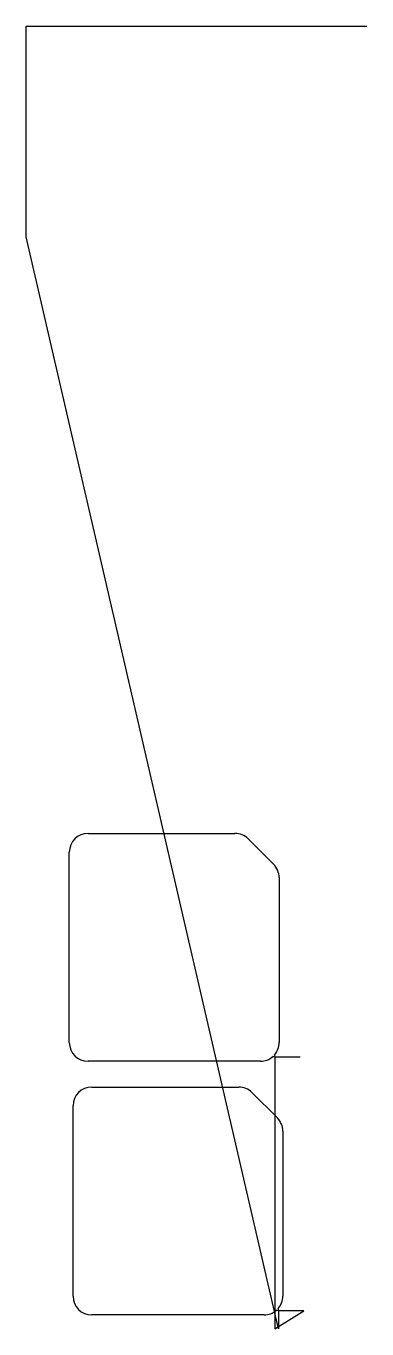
# Model space of a CAD drawing. Header units: metres. Extents: x 9525 to 10000, y 0 to 1814.
import ezdxf

# ---------------------------------------------------------------- set-up
doc = ezdxf.new("R2010")
doc.units = ezdxf.units.M

msp = doc.modelspace()

# ---------------------------------------------------------------- linework, layer by layer
at = {"layer": 'TOOL_0'}
for p, q in [((9525.236, 1520.124), (9525.236, 1813.525)), ((9525.236, 1813.525), (9999, 1813.525)), ((9999, 1813.525), (10000, 1813.525)), ((9877.001, 0), (9525.236, 1520.124)), ((9611.58, 689.767), (9816.225, 689.767)), ((9834.68, 682.122), (9870.035, 646.767)), ((9585.48, 398.667), (9585.48, 663.667)), ((9877.68, 628.312), (9877.68, 398.667)), ((9871.065, 381.302), (9871.843, 378.403)), ((9851.58, 372.567), (9611.58, 372.567)), ((9871.843, 378.403), (9868.944, 379.181)), ((9906.843, 378.403), (9871.843, 378.403)), ((9871.843, 378.403), (9871.843, 373.403)), ((9871.843, 373.403), (9871.843, 0)), ((9616.738, 336.732), (9821.383, 336.732)), ((9839.838, 329.087), (9875.193, 293.732)), ((9590.638, 45.632), (9590.638, 310.632)), ((9882.838, 275.277), (9882.838, 45.632)), ((9856.738, 19.532), (9616.738, 19.532)), ((9871.843, 0), (9912.001, 25.368)), ((9877.001, 25.368), (9874.102, 26.146)), ((9876.223, 28.267), (9877.001, 25.368)), ((9912.001, 25.368), (9877.001, 25.368)), ((9877.001, 25.368), (9877.001, 20.368)), ((9877.001, 20.368), (9877.001, 0))]:
    msp.add_line(p, q, dxfattribs=at)
for centre, radius, start, end in [((9611.58, 663.667), 26.1, 90, 180), ((9816.202, 663.611), 26.156, 45.051117, 89.949618), ((9851.524, 628.289), 26.155, 0.050382, 44.948883), ((9611.58, 398.667), 26.1, 180, 270), ((9851.58, 398.667), 26.1, 318.292627, 0), ((9851.58, 398.667), 26.1, 270, 311.704273), ((9616.738, 310.632), 26.1, 90, 180), ((9821.36, 310.576), 26.156, 45.051117, 89.949618), ((9856.682, 275.254), 26.155, 0.050382, 44.948883), ((9616.738, 45.632), 26.1, 180, 270), ((9856.738, 45.632), 26.1, 318.292627, 0), ((9856.738, 45.632), 26.1, 270, 311.704273)]:
    msp.add_arc(centre, radius, start, end, dxfattribs=at)

doc.saveas('drawing.dxf')
